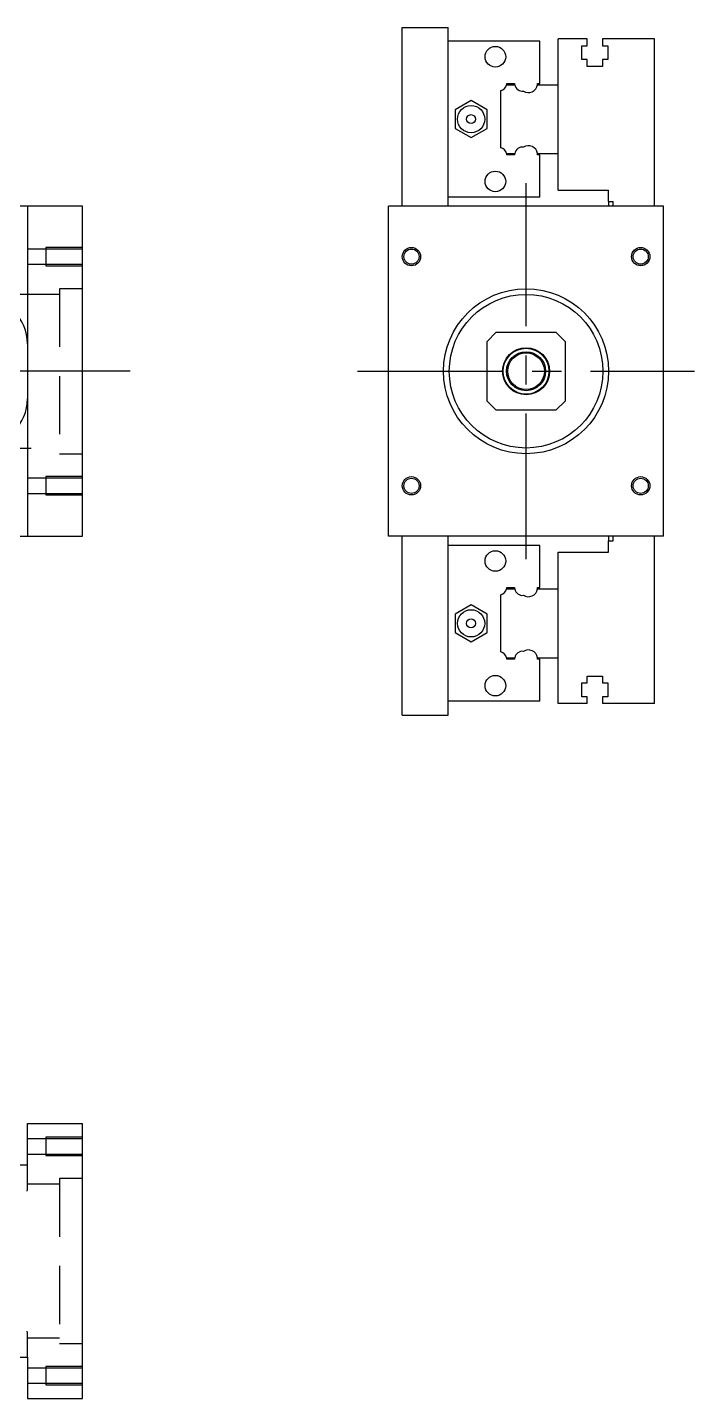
# Model space of a CAD drawing. Extents: x -12 to 819, y -275 to 77.
# Drawn here: x 673 to 818.5, y -224.1 to 75 of the extents above; entities that cross this region are included whole.
import ezdxf

# ---------------------------------------------------------------- set-up
doc = ezdxf.new("R2010")
doc.units = 0
doc.linetypes.add('CENTER', pattern=[50.8, 31.75, -6.35, 6.35, -6.35])
doc.linetypes.add('DASHED', pattern=[19.05, 12.7, -6.35])
doc.layers.get('0').update_dxf_attribs({"linetype": 'CONTINUOUS'})
doc.layers.add('CENTER', color=1, linetype='CENTER')

msp = doc.modelspace()

# ---------------------------------------------------------------- linework, layer by layer
at = {"color": 7, "linetype": 'CONTINUOUS'}
for p, q in [((754.76, 75), (764.76, 75)), ((754.76, 36), (754.76, 75)), ((764.76, 36), (764.76, 75)), ((784.76, 72), (764.76, 72)), ((784.76, 62.8), (784.76, 72)), ((795.06, 72.5), (788.76, 72.5)), ((788.76, 62.5), (788.76, 72.5)), ((795.06, 71), (795.06, 72.5)), ((798.46, 72.5), (798.46, 71)), ((809.76, 72.5), (798.46, 72.5)), ((809.76, 36), (809.76, 72.5)), ((793.91, 71), (795.06, 71)), ((793.91, 68), (793.91, 71)), ((798.46, 71), (799.61, 71)), ((799.61, 71), (799.61, 68)), ((795.06, 68), (793.91, 68)), ((795.06, 66.5), (795.06, 68)), ((798.46, 66.5), (795.06, 66.5)), ((798.46, 68), (798.46, 66.5)), ((799.61, 68), (798.46, 68)), ((776.26, 48.75), (776.26, 61.25)), ((777.51, 62.5), (779.29, 62.5)), ((777.56, 62.8), (779.26, 62.8)), ((784.24, 62.5), (788.76, 62.5)), ((784.26, 62.8), (784.76, 62.8)), ((788.76, 47.5), (788.76, 62.5)), ((788.76, 47.5), (788.76, 62.5)), ((769.76, 59.04), (766.26, 57.02)), ((766.26, 57.02), (766.26, 52.98)), ((773.26, 57.02), (769.76, 59.04)), ((773.26, 52.98), (773.26, 57.02)), ((766.26, 52.98), (769.76, 50.96)), ((769.76, 50.96), (773.26, 52.98)), ((777.51, 47.5), (779.29, 47.5)), ((779.26, 47.2), (777.56, 47.2)), ((784.24, 47.5), (788.76, 47.5)), ((784.76, 47.2), (784.26, 47.2)), ((784.76, 38), (784.76, 47.2)), ((788.76, 39.5), (788.76, 47.5)), ((788.76, 39.5), (799.76, 39.5)), ((799.76, 37), (799.76, 39.5)), ((673, 36), (655, 36)), ((673, 36), (673, -36)), ((685, 36), (673, 36)), ((685, -36), (685, 36)), ((751.76, -36), (751.76, 36)), ((811.76, 36), (751.76, 36)), ((784.76, 38), (764.76, 38)), ((799.76, 37), (800.76, 37)), ((799.76, 37), (799.76, 36)), ((800.76, 36), (800.76, 37)), ((811.76, -36), (811.76, 36)), ((775.26, 8.5), (773.26, 6.5)), ((773.26, -6.5), (773.26, 6.5)), ((775.26, 8.5), (788.26, 8.5)), ((790.26, 6.5), (788.26, 8.5)), ((790.26, 6.5), (790.26, -6.5)), ((773.26, -6.5), (775.26, -8.5)), ((788.26, -8.5), (775.26, -8.5)), ((788.26, -8.5), (790.26, -6.5)), ((780.26, -16.5), (780.26, -16.5)), ((655, -36), (673, -36)), ((673, -36), (685, -36)), ((811.76, -36), (751.76, -36)), ((754.76, -75), (754.76, -36)), ((764.76, -75), (764.76, -36)), ((784.76, -38), (764.76, -38)), ((784.76, -47.2), (784.76, -38)), ((799.76, -36), (799.76, -37)), ((799.76, -39.5), (799.76, -37)), ((799.76, -37), (800.76, -37)), ((800.76, -37), (800.76, -36)), ((809.76, -72.5), (809.76, -36)), ((788.76, -39.5), (799.76, -39.5)), ((788.76, -47.5), (788.76, -39.5)), ((777.51, -47.5), (779.29, -47.5)), ((777.56, -47.2), (779.26, -47.2)), ((784.24, -47.5), (788.76, -47.5)), ((784.26, -47.2), (784.76, -47.2)), ((788.76, -62.5), (788.76, -47.5)), ((788.76, -62.5), (788.76, -47.5)), ((776.26, -61.25), (776.26, -48.75)), ((769.76, -50.96), (766.26, -52.98)), ((766.26, -52.98), (766.26, -57.02)), ((773.26, -52.98), (769.76, -50.96)), ((773.26, -57.02), (773.26, -52.98)), ((766.26, -57.02), (769.76, -59.04)), ((769.76, -59.04), (773.26, -57.02)), ((777.51, -62.5), (779.29, -62.5)), ((779.26, -62.8), (777.56, -62.8)), ((784.24, -62.5), (788.76, -62.5)), ((784.76, -62.8), (784.26, -62.8)), ((784.76, -72), (784.76, -62.8)), ((788.76, -72.5), (788.76, -62.5)), ((793.91, -68), (795.06, -68)), ((793.91, -71), (793.91, -68)), ((795.06, -66.5), (798.46, -66.5)), ((795.06, -68), (795.06, -66.5)), ((798.46, -66.5), (798.46, -68)), ((798.46, -68), (799.61, -68)), ((799.61, -68), (799.61, -71)), ((795.06, -71), (793.91, -71)), ((795.06, -72.5), (795.06, -71)), ((798.46, -71), (798.46, -72.5)), ((799.61, -71), (798.46, -71)), ((784.76, -72), (764.76, -72)), ((795.06, -72.5), (788.76, -72.5)), ((809.76, -72.5), (798.46, -72.5)), ((754.76, -75), (764.76, -75)), ((673, -173.12), (673, -164.12)), ((673, -164.12), (685, -164.12)), ((685, -224.12), (685, -164.12)), ((655, -173.12), (673, -173.12)), ((655, -215.12), (673, -215.12)), ((673, -215.12), (673, -224.12)), ((673, -224.12), (685, -224.12))]:
    msp.add_line(p, q, dxfattribs=at)
at = {"color": 3, "linetype": 'DASHED'}
for p, q in [((677, 27), (677, 23)), ((685, 27), (677, 27)), ((677, 26.65), (673, 26.65)), ((685, 26.65), (677, 26.65)), ((673, 23.35), (677, 23.35)), ((677, 23.35), (685, 23.35)), ((677, 23), (685, 23)), ((680, 18), (680, -18)), ((685, 18), (680, 18)), ((680, 16.75), (623, 16.75)), ((623, -16.75), (680, -16.75)), ((680, -18), (685, -18)), ((677, -23.35), (673, -23.35)), ((677, -23), (677, -27)), ((685, -23), (677, -23)), ((685, -23.35), (677, -23.35)), ((673, -26.65), (677, -26.65)), ((677, -26.65), (685, -26.65)), ((677, -27), (685, -27)), ((677, -167.47), (673, -167.47)), ((677, -167.12), (677, -171.12)), ((685, -167.12), (677, -167.12)), ((685, -167.47), (677, -167.47)), ((673, -170.77), (677, -170.77)), ((673, -178.48), (673, -173.12)), ((677, -170.77), (685, -170.77)), ((677, -171.12), (685, -171.12)), ((680, -176.12), (680, -212.12)), ((685, -176.12), (680, -176.12)), ((672.96, -178.85), (673, -178.48)), ((680, -177.37), (673, -177.37)), ((673, -209.76), (672.96, -209.41)), ((673, -215.12), (673, -209.76)), ((673, -210.87), (680, -210.87)), ((680, -212.12), (685, -212.12)), ((677, -217.47), (673, -217.47)), ((677, -217.12), (677, -221.12)), ((685, -217.12), (677, -217.12)), ((685, -217.47), (677, -217.47)), ((673, -220.77), (677, -220.77)), ((677, -220.77), (685, -220.77)), ((677, -221.12), (685, -221.12))]:
    msp.add_line(p, q, dxfattribs=at)
at = {"color": 7, "linetype": 'CONTINUOUS'}
for centre, radius in [((775.06, 68.6), 2.25), ((769.76, 55), 2.97), ((769.76, 55), 0.97), ((775.06, 41.4), 2.25), ((756.76, 25), 1.65), ((806.76, 25), 1.65), ((781.76, 0), 18), ((781.76, 0), 16.75), ((781.76, 0), 5.12), ((781.76, 0), 5), ((781.76, 0), 4.25), ((781.76, 0), 4), ((756.76, -25), 1.65), ((806.76, -25), 1.65), ((775.06, -41.4), 2.25), ((769.76, -55), 2.97), ((769.76, -55), 0.97), ((775.06, -68.6), 2.25)]:
    msp.add_circle(centre, radius, dxfattribs=at)
at = {"color": 3, "linetype": 'CONTINUOUS'}
for centre in [(756.76, 25), (806.76, 25), (756.76, -25), (806.76, -25)]:
    msp.add_circle(centre, 2, dxfattribs=at)
at = {"color": 7, "linetype": 'CONTINUOUS'}
for centre, radius, start, end in [((775.86, 62.9), 1.7, 283.609, 346.391), ((775.86, 62.9), 1.7, 346.391, 356.6277), ((780.96, 62.8), 1.7, 180, 190.1642), ((780.96, 62.8), 1.7, 190.1642, 277.5402), ((782.26, 62.8), 2, 237.421, 351.3731), ((782.26, 62.8), 2, 351.3731, 0), ((775.86, 47.1), 1.7, 13.609, 76.391), ((780.96, 47.2), 1.7, 82.4598, 169.8358), ((782.26, 47.2), 2, 8.6269, 122.579), ((775.86, 47.1), 1.7, 3.3723, 13.609), ((780.96, 47.2), 1.7, 169.8358, 180), ((782.26, 47.2), 2, 0, 8.6269), ((663, 6), 10, 0, 90), ((663, -6), 10, 270, 0), ((775.86, -47.1), 1.7, 283.609, 346.391), ((775.86, -47.1), 1.7, 346.391, 356.6277), ((780.96, -47.2), 1.7, 180, 190.1642), ((780.96, -47.2), 1.7, 190.1642, 277.5402), ((782.26, -47.2), 2, 237.421, 351.3731), ((782.26, -47.2), 2, 351.3731, 0), ((775.86, -62.9), 1.7, 13.609, 76.391), ((775.86, -62.9), 1.7, 3.3723, 13.609), ((780.96, -62.8), 1.7, 169.8358, 180), ((780.96, -62.8), 1.7, 82.4598, 169.8358), ((782.26, -62.8), 2, 8.6269, 122.579), ((782.26, -62.8), 2, 0, 8.6269)]:
    msp.add_arc(centre, radius, start, end, dxfattribs=at)
at = {"layer": 'CENTER', "color": 1, "linetype": 'CENTER'}
for p, q in [((781.76, -41), (781.76, 41)), ((695.44, 0), (-11.8, 0)), ((745.01, 0), (818.51, 0))]:
    msp.add_line(p, q, dxfattribs=at)

doc.saveas('drawing.dxf')
